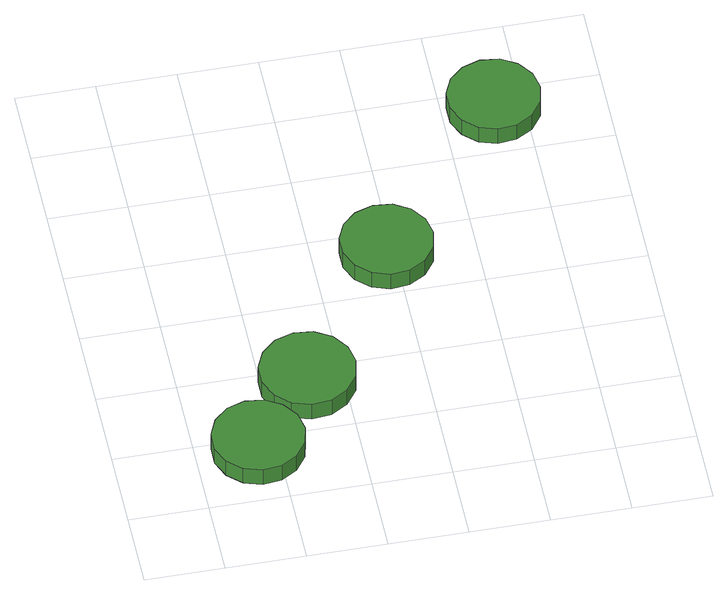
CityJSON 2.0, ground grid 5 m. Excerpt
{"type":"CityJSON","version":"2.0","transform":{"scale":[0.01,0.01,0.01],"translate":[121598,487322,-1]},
"CityObjects":{
"tree1":{"type":"SolitaryVegetationObject","attributes":{"function":"something"},"geometry":[{"type":"MultiSurface","lod":"1","boundaries":[[[0,1,2,3,4,5,6,7,8,9,10,11,12,13,14]],[[15,16,17,18,19,20,21,22,23,24,25,26,27,28,29]],[[0,29,28,1]],[[1,28,27,2]],[[2,27,26,3]],[[3,26,25,4]],[[4,25,24,5]],[[5,24,23,6]],[[6,23,22,7]],[[7,22,21,8]],[[8,21,20,9]],[[9,20,19,10]],[[10,19,18,11]],[[11,18,17,12]],[[12,17,16,13]],[[13,16,15,14]],[[14,15,29,0]]]}]},
"tree2":{"type":"SolitaryVegetationObject","attributes":{"function":"something"},"geometry":[{"type":"MultiSurface","lod":"1","boundaries":[[[30,31,32,33,34,35,36,37,38,39,40,41,42,43,44]],[[45,46,47,48,49,50,51,52,53,54,55,56,57,58,59]],[[30,59,58,31]],[[31,58,57,32]],[[32,57,56,33]],[[33,56,55,34]],[[34,55,54,35]],[[35,54,53,36]],[[36,53,52,37]],[[37,52,51,38]],[[38,51,50,39]],[[39,50,49,40]],[[40,49,48,41]],[[41,48,47,42]],[[42,47,46,43]],[[43,46,45,44]],[[44,45,59,30]]]}]},
"tree3":{"type":"SolitaryVegetationObject","attributes":{"function":"something"},"geometry":[{"type":"MultiSurface","lod":"1","boundaries":[[[60,61,62,63,64,65,66,67,68,69,70,71,72,73,74]],[[75,76,77,78,79,80,81,82,83,84,85,86,87,88,89]],[[60,89,88,61]],[[61,88,87,62]],[[62,87,86,63]],[[63,86,85,64]],[[64,85,84,65]],[[65,84,83,66]],[[66,83,82,67]],[[67,82,81,68]],[[68,81,80,69]],[[69,80,79,70]],[[70,79,78,71]],[[71,78,77,72]],[[72,77,76,73]],[[73,76,75,74]],[[74,75,89,60]]]}]},
"tree4":{"type":"SolitaryVegetationObject","attributes":{"function":"something"},"geometry":[{"type":"MultiSurface","lod":"1","boundaries":[[[90,91,92,93,94,95,96,97,98,99,100,101,102,103,104]],[[105,106,107,108,109,110,111,112,113,114,115,116,117,118,119]],[[90,119,118,91]],[[91,118,117,92]],[[92,117,116,93]],[[93,116,115,94]],[[94,115,114,95]],[[95,114,113,96]],[[96,113,112,97]],[[97,112,111,98]],[[98,111,110,99]],[[99,110,109,100]],[[100,109,108,101]],[[101,108,107,102]],[[102,107,106,103]],[[103,106,105,104]],[[104,105,119,90]]]}]}
},
"vertices":[
[660,354,256],[635,472,256],[564,568,256],[461,628,256],[342,641,256],[228,604,256],[139,524,256],[90,414,256],[90,295,256],[139,185,256],[228,105,256],[342,68,256],[461,81,256],[564,141,256],[635,237,256],[635,237,127],[564,141,127],[461,81,127],[342,68,127],[228,105,127],[139,185,127],[90,295,127],[90,414,127],[139,524,127],[228,604,127],[342,641,127],[461,628,127],[564,568,127],[635,472,127],[660,354,127],
[1069,841,244],[1043,963,244],[970,1064,244],[863,1126,244],[739,1139,244],[620,1101,244],[528,1017,244],[477,904,244],[477,779,244],[528,665,244],[620,582,244],[739,544,244],[863,557,244],[970,619,244],[1043,720,244],[1043,720,115],[970,619,115],[863,557,115],[739,544,115],[620,582,115],[528,665,115],[477,779,115],[477,904,115],[528,1017,115],[620,1101,115],[739,1139,115],[863,1126,115],[970,1064,115],[1043,963,115],[1069,841,115],
[1739,1816,200],[1714,1933,200],[1643,2030,200],[1540,2090,200],[1421,2102,200],[1307,2065,200],[1218,1985,200],[1169,1876,200],[1169,1756,200],[1218,1647,200],[1307,1567,200],[1421,1530,200],[1540,1542,200],[1643,1602,200],[1714,1699,200],[1714,1699,71],[1643,1602,71],[1540,1542,71],[1421,1530,71],[1307,1567,71],[1218,1647,71],[1169,1756,71],[1169,1876,71],[1218,1985,71],[1307,2065,71],[1421,2102,71],[1540,2090,71],[1643,2030,71],[1714,1933,71],[1739,1816,71],
[2604,2856,193],[2579,2973,193],[2509,3070,193],[2405,3130,193],[2286,3142,193],[2172,3105,193],[2083,3025,193],[2034,2916,193],[2034,2796,193],[2083,2687,193],[2172,2607,193],[2286,2570,193],[2405,2582,193],[2509,2642,193],[2579,2739,193],[2579,2739,64],[2509,2642,64],[2405,2582,64],[2286,2570,64],[2172,2607,64],[2083,2687,64],[2034,2796,64],[2034,2916,64],[2083,3025,64],[2172,3105,64],[2286,3142,64],[2405,3130,64],[2509,3070,64],[2579,2973,64],[2604,2856,64]
]}
